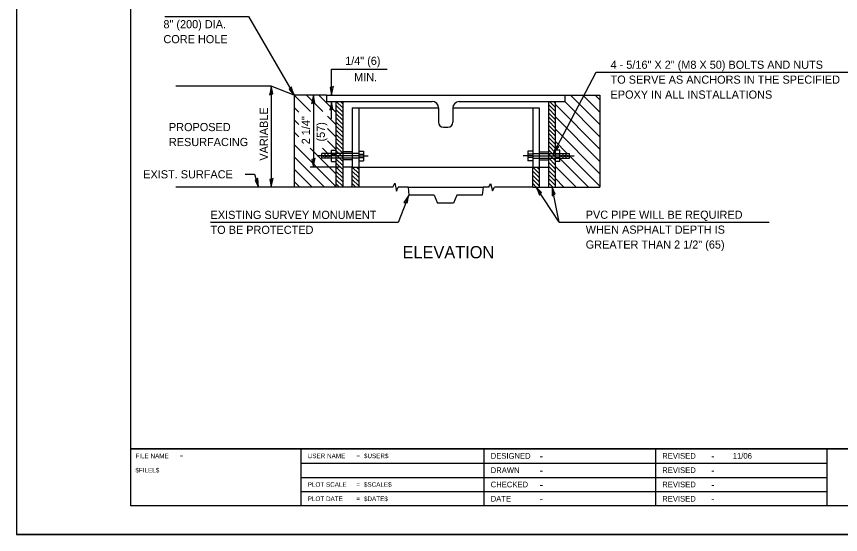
# Model space of a CAD drawing. Extents: x 99219 to 99899, y 99422 to 99862.
# Drawn here: x 99219.3 to 99507.6, y 99421.8 to 99603 of the extents above; entities that cross this region are included whole.
import ezdxf

# ---------------------------------------------------------------- set-up
doc = ezdxf.new("R2010")
doc.units = 0
for name, color, linetype in [('Design_PR_Railroad Track', 7, 'Continuous'), ('Design_PR_Roadway Dimensions', 7, 'Continuous'), ('Design_PR_Roadway Notes', 7, 'Continuous'), ('Drainage_PR_Adjustment Items', 7, 'Continuous'), ('Level 43', 7, 'Continuous'), ('Level 8', 7, 'Continuous'), ('Sheets_50 Reference Boundary', 7, 'Continuous'), ('Sheets_General Details', 7, 'Continuous'), ('Sheets_Printer Plotting Border', 7, 'Continuous'), ('Topo_Building', 7, 'Continuous'), ('Topo_NonHighway Improvements', 7, 'Continuous')]:
    doc.layers.add(name, color=color, linetype=linetype)

msp = doc.modelspace()

# ---------------------------------------------------------------- linework, layer by layer
at = {"layer": 'Design_PR_Railroad Track'}
for p, q in [((99333.45, 99571.02), (99331.21, 99573.26)), ((99333.45, 99569.58), (99331.21, 99571.82)), ((99333.45, 99572.46), (99332.65, 99573.26)), ((99407.75, 99569.85), (99405.51, 99572.09)), ((99407.75, 99568.41), (99405.51, 99570.65)), ((99407.75, 99571.28), (99405.78, 99573.26)), ((99407.75, 99572.72), (99407.22, 99573.26)), ((99333.45, 99568.14), (99331.21, 99570.38)), ((99333.45, 99566.7), (99331.21, 99568.94)), ((99407.75, 99566.97), (99405.51, 99569.21)), ((99407.75, 99565.53), (99405.51, 99567.77)), ((99333.45, 99565.26), (99331.21, 99567.5)), ((99333.45, 99563.83), (99331.21, 99566.06)), ((99407.75, 99564.09), (99405.51, 99566.33)), ((99407.75, 99562.65), (99405.51, 99564.89)), ((99333.45, 99562.39), (99331.21, 99564.62)), ((99333.45, 99560.95), (99331.21, 99563.18)), ((99407.75, 99561.21), (99405.51, 99563.45)), ((99407.75, 99559.77), (99405.51, 99562.01)), ((99333.45, 99559.51), (99331.21, 99561.74)), ((99333.45, 99558.07), (99331.21, 99560.3)), ((99407.75, 99558.33), (99405.51, 99560.57)), ((99407.75, 99556.89), (99405.51, 99559.13)), ((99333.45, 99556.63), (99331.21, 99558.86)), ((99333.45, 99555.19), (99331.21, 99557.43)), ((99407.75, 99555.45), (99405.51, 99557.69)), ((99407.75, 99554.01), (99405.51, 99556.26)), ((99333.45, 99553.75), (99331.21, 99555.99)), ((99333.45, 99552.31), (99331.21, 99554.55)), ((99407.75, 99552.57), (99405.51, 99554.82)), ((99407.75, 99551.14), (99405.51, 99553.38)), ((99333.45, 99550.87), (99331.21, 99553.11)), ((99333.45, 99549.43), (99331.21, 99551.67)), ((99339.05, 99548.06), (99336.81, 99550.3)), ((99339.05, 99549.5), (99338.25, 99550.3)), ((99402.15, 99548.07), (99399.91, 99550.3)), ((99402.15, 99549.5), (99401.35, 99550.3)), ((99407.75, 99549.7), (99405.51, 99551.94)), ((99407.75, 99548.26), (99405.51, 99550.5)), ((99333.45, 99547.99), (99331.21, 99550.23)), ((99333.45, 99546.55), (99331.21, 99548.79)), ((99333.45, 99545.12), (99331.21, 99547.35)), ((99339.05, 99546.62), (99336.81, 99548.86)), ((99339.05, 99545.18), (99336.81, 99547.42)), ((99402.15, 99546.63), (99399.91, 99548.86)), ((99402.15, 99545.19), (99399.91, 99547.42)), ((99407.75, 99546.82), (99405.51, 99549.06)), ((99407.75, 99545.38), (99405.51, 99547.62)), ((99333.45, 99543.68), (99331.21, 99545.91)), ((99332.38, 99543.3), (99331.21, 99544.47)), ((99339.05, 99543.75), (99336.81, 99545.98)), ((99338.05, 99543.3), (99336.81, 99544.54)), ((99402.15, 99543.75), (99399.91, 99545.98)), ((99401.16, 99543.3), (99399.91, 99544.54)), ((99407.75, 99543.94), (99405.51, 99546.18)), ((99406.95, 99543.3), (99405.51, 99544.74))]:
    msp.add_line(p, q, dxfattribs=at)
at = {"layer": 'Design_PR_Roadway Notes'}
for p, q in [((99271.25, 99603), (99300.48, 99603)), ((99300.48, 99603), (99316.46, 99575.5)), ((99407.19, 99555.06), (99422.08, 99583.52)), ((99422.08, 99583.52), (99522.86, 99583.52)), ((99299.35, 99547.78), (99302.66, 99547.78)), ((99302.66, 99547.78), (99304.03, 99543.3)), ((99409.14, 99531.09), (99401.16, 99543.3)), ((99409.14, 99531.09), (99406.76, 99543.3)), ((99356.55, 99540.5), (99352.89, 99530.98)), ((99352.89, 99530.98), (99287.23, 99530.98)), ((99409.14, 99531.09), (99482.69, 99531.09))]:
    msp.add_line(p, q, dxfattribs=at)
for points in [[(99315.5, 99578.37), (99315.13, 99577.88), (99314.7, 99577.52), (99315.49, 99576.65), (99316.46, 99575.5), (99315.91, 99577.01)], [(99409.12, 99557.4), (99408.5, 99557.45), (99407.97, 99557.62), (99407.65, 99556.49), (99407.19, 99555.06), (99408.18, 99556.33)], [(99303.76, 99546.32), (99303.28, 99545.92), (99302.79, 99545.68), (99303.35, 99544.65), (99304.03, 99543.3), (99303.84, 99544.9)], [(99402.26, 99540.48), (99402.61, 99540.99), (99403.01, 99541.37), (99402.18, 99542.2), (99401.16, 99543.3), (99401.78, 99541.82)], [(99406.72, 99540.27), (99407.23, 99540.62), (99407.75, 99540.81), (99407.3, 99541.89), (99406.76, 99543.3), (99406.78, 99541.69)], [(99354.9, 99537.96), (99355.52, 99537.98), (99356.07, 99537.87), (99356.26, 99539.03), (99356.55, 99540.5), (99355.71, 99539.13)]]:
    msp.add_lwpolyline(points, close=True, dxfattribs=at)
at = {"layer": 'Drainage_PR_Adjustment Items'}
for p, q in [((99322.17, 99569.78), (99316.46, 99575.5)), ((99326.49, 99569.78), (99320.78, 99575.5)), ((99331.21, 99569.38), (99325.09, 99575.5)), ((99423.43, 99565.26), (99413.19, 99575.5)), ((99423.43, 99569.57), (99417.51, 99575.5)), ((99423.43, 99573.89), (99421.83, 99575.5)), ((99318.12, 99569.51), (99316.46, 99571.18)), ((99423.43, 99556.62), (99407.75, 99572.29)), ((99423.43, 99560.94), (99411.11, 99573.25)), ((99331.21, 99565.06), (99328.18, 99568.09)), ((99423.43, 99552.3), (99407.75, 99567.97)), ((99318.12, 99565.19), (99316.46, 99566.86)), ((99318.12, 99560.87), (99316.46, 99562.54)), ((99331.21, 99560.74), (99328.18, 99563.77)), ((99423.43, 99547.98), (99407.75, 99563.65)), ((99331.21, 99556.42), (99328.18, 99559.45)), ((99412.03, 99555.06), (99407.75, 99559.33)), ((99331.21, 99543.46), (99316.46, 99558.22)), ((99331.21, 99547.78), (99322.03, 99556.96)), ((99328.25, 99555.06), (99326.35, 99556.96)), ((99327.05, 99543.3), (99316.46, 99553.9)), ((99419.46, 99543.3), (99409.43, 99553.34)), ((99423.43, 99543.66), (99412.79, 99554.3)), ((99331.21, 99552.1), (99331.05, 99552.26)), ((99415.14, 99543.3), (99407.75, 99550.69)), ((99322.73, 99543.3), (99316.46, 99549.58)), ((99318.41, 99543.3), (99316.46, 99545.26)), ((99410.82, 99543.3), (99407.75, 99546.38))]:
    msp.add_line(p, q, dxfattribs=at)
at = {"layer": 'Level 43'}
for p, q in [((99329.56, 99575.5), (99329.56, 99584.61)), ((99329.56, 99584.61), (99349.03, 99584.61)), ((99308.48, 99578.58), (99308.48, 99543.3)), ((99323.19, 99575.5), (99323.19, 99550.3)), ((99329.56, 99567.23), (99329.56, 99573.26)), ((99332.33, 99550.3), (99322.07, 99550.3))]:
    msp.add_line(p, q, dxfattribs=at)
for points in [[(99307.86, 99575.61), (99308.43, 99575.85), (99308.97, 99575.95), (99308.73, 99577.09), (99308.48, 99578.58), (99308.19, 99577)], [(99330.19, 99578.46), (99329.62, 99578.22), (99329.07, 99578.13), (99329.31, 99576.98), (99329.56, 99575.5), (99329.85, 99577.08)], [(99322.57, 99572.53), (99323.14, 99572.77), (99323.68, 99572.86), (99323.45, 99574.01), (99323.19, 99575.5), (99322.9, 99573.91)], [(99328.94, 99570.29), (99329.51, 99570.53), (99330.06, 99570.62), (99329.82, 99571.77), (99329.56, 99573.26), (99329.28, 99571.67)], [(99323.81, 99553.27), (99323.24, 99553.03), (99322.69, 99552.93), (99322.93, 99551.79), (99323.19, 99550.3), (99323.48, 99551.88)], [(99309.1, 99546.27), (99308.53, 99546.03), (99307.98, 99545.93), (99308.22, 99544.79), (99308.48, 99543.3), (99308.77, 99544.89)]]:
    msp.add_lwpolyline(points, close=True, dxfattribs=at)
at = {"layer": 'Level 8'}
for p, q in [((99308.48, 99578.58), (99275.09, 99578.58)), ((99316.46, 99575.5), (99308.48, 99578.58)), ((99327.85, 99575.5), (99316.46, 99575.5)), ((99316.46, 99575.5), (99316.46, 99543.3)), ((99327.85, 99575.5), (99411.11, 99575.5)), ((99327.85, 99575.5), (99327.85, 99573.26)), ((99411.11, 99575.5), (99411.11, 99573.26)), ((99411.11, 99575.5), (99423.43, 99575.5)), ((99423.43, 99575.5), (99423.43, 99543.3)), ((99327.85, 99573.26), (99364.75, 99573.26)), ((99331.21, 99543.3), (99331.21, 99573.26)), ((99333.45, 99573.26), (99333.45, 99543.3)), ((99366.99, 99571.02), (99366.99, 99565.98)), ((99371.97, 99571.02), (99371.97, 99565.98)), ((99374.21, 99573.25), (99411.11, 99573.25)), ((99405.51, 99543.3), (99405.51, 99573.26)), ((99407.75, 99573.26), (99407.75, 99543.3)), ((99368.67, 99564.29), (99370.29, 99564.29)), ((99329.53, 99552.26), (99329.53, 99556.18)), ((99329.53, 99556.18), (99331.21, 99556.18)), ((99409.43, 99556.18), (99407.75, 99556.18)), ((99409.43, 99552.26), (99409.43, 99556.18)), ((99329.53, 99555.06), (99326.17, 99555.06)), ((99326.17, 99553.38), (99326.17, 99555.06)), ((99329.53, 99553.38), (99326.17, 99553.38)), ((99326.73, 99553.94), (99326.73, 99554.5)), ((99327.29, 99553.38), (99327.29, 99555.06)), ((99327.85, 99553.94), (99327.85, 99554.5)), ((99328.41, 99553.38), (99328.41, 99555.06)), ((99328.97, 99553.94), (99328.97, 99554.5)), ((99329.53, 99553.38), (99329.53, 99555.06)), ((99329.53, 99554.87), (99331.21, 99554.87)), ((99329.53, 99553.57), (99331.21, 99553.57)), ((99331.21, 99553.94), (99331.21, 99554.5)), ((99336.81, 99555.62), (99333.45, 99555.62)), ((99402.15, 99555.62), (99405.51, 99555.62)), ((99409.43, 99554.87), (99407.75, 99554.87)), ((99407.75, 99553.94), (99407.75, 99554.5)), ((99409.43, 99553.57), (99407.75, 99553.57)), ((99409.43, 99555.06), (99412.79, 99555.06)), ((99409.43, 99553.38), (99409.43, 99555.06)), ((99409.43, 99553.38), (99412.79, 99553.38)), ((99409.99, 99553.94), (99409.99, 99554.5)), ((99410.55, 99553.38), (99410.55, 99555.06)), ((99411.11, 99553.94), (99411.11, 99554.5)), ((99411.67, 99553.38), (99411.67, 99555.06)), ((99412.23, 99553.94), (99412.23, 99554.5)), ((99412.79, 99553.38), (99412.79, 99555.06)), ((99329.53, 99552.26), (99331.21, 99552.26)), ((99336.81, 99552.82), (99333.45, 99552.82)), ((99336.81, 99550.3), (99333.45, 99550.3)), ((99336.81, 99543.3), (99336.81, 99550.3)), ((99336.81, 99550.3), (99339.05, 99550.3)), ((99339.05, 99550.3), (99399.91, 99550.3)), ((99339.05, 99550.3), (99339.05, 99543.3)), ((99399.91, 99543.3), (99399.91, 99550.3)), ((99399.91, 99550.3), (99402.15, 99550.3)), ((99402.15, 99552.82), (99405.51, 99552.82)), ((99402.15, 99550.3), (99405.51, 99550.3)), ((99402.15, 99550.3), (99402.15, 99543.3)), ((99409.43, 99552.26), (99407.75, 99552.26)), ((99316.46, 99543.3), (99275.09, 99543.3)), ((99339.05, 99543.3), (99316.46, 99543.3)), ((99351.04, 99543.3), (99339.05, 99543.3)), ((99356.31, 99543.3), (99352.83, 99543.3)), ((99356.31, 99543.3), (99356.55, 99540.5)), ((99356.31, 99543.3), (99382.64, 99543.3)), ((99382.64, 99543.3), (99382.3, 99540.5)), ((99384.58, 99543.3), (99382.64, 99543.3)), ((99399.91, 99543.3), (99386.55, 99543.3)), ((99399.91, 99543.3), (99423.43, 99543.3)), ((99365.51, 99540.5), (99356.55, 99540.5)), ((99365.51, 99540.5), (99366.63, 99537.7)), ((99373.35, 99540.5), (99372.23, 99537.7)), ((99382.3, 99540.5), (99373.35, 99540.5)), ((99372.23, 99537.7), (99366.63, 99537.7))]:
    msp.add_line(p, q, dxfattribs=at)
for points in [[(99351.04, 99543.3), (99351.7, 99544.69), (99352.31, 99541.86), (99352.83, 99543.3)], [(99384.58, 99543.3), (99385.11, 99544.61), (99385.89, 99542.03), (99386.55, 99543.3)]]:
    msp.add_lwpolyline(points, dxfattribs=at)
for centre, radius, start, end in [((99364.75, 99571.02), 2.24, 0, 90), ((99374.21, 99571.01), 2.24, 90, 180), ((99368.67, 99565.98), 1.68, 180, 270), ((99370.29, 99565.98), 1.68, 270, 0)]:
    msp.add_arc(centre, radius, start, end, dxfattribs=at)
at = {"layer": 'Sheets_50 Reference Boundary'}
msp.add_lwpolyline([(99259.35, 99851.78), (99889.35, 99851.78), (99889.35, 99451.78), (99259.35, 99451.78)], close=True, dxfattribs=at)
at = {"layer": 'Sheets_General Details'}
for p, q in [((99219.35, 99861.78), (99219.35, 99421.78)), ((99259.35, 99451.78), (99889.35, 99451.78)), ((99318.83, 99451.78), (99318.83, 99431.78)), ((99382.83, 99451.78), (99382.83, 99431.78)), ((99442.83, 99451.78), (99442.83, 99431.78)), ((99502.83, 99451.78), (99502.83, 99431.78)), ((99318.83, 99446.78), (99502.83, 99446.78)), ((99318.83, 99441.78), (99502.83, 99441.78)), ((99318.83, 99436.78), (99502.83, 99436.78)), ((99899.35, 99421.78), (99219.35, 99421.78))]:
    msp.add_line(p, q, dxfattribs=at)
msp.add_lwpolyline([(99259.35, 99851.78), (99889.35, 99851.78), (99889.35, 99431.78), (99259.35, 99431.78)], close=True, dxfattribs=at)
at = {"layer": 'Sheets_Printer Plotting Border'}
msp.add_lwpolyline([(99219.35, 99421.78), (99899.35, 99421.78), (99899.35, 99861.78), (99219.35, 99861.78)], close=True, dxfattribs=at)
at = {"layer": 'Topo_Building'}
for p, q in [((99333.45, 99554.22), (99324.49, 99554.22)), ((99339.05, 99554.22), (99333.45, 99554.22)), ((99339.05, 99554.22), (99342.41, 99554.22)), ((99399.91, 99554.22), (99396.55, 99554.22)), ((99399.91, 99554.22), (99405.51, 99554.22)), ((99405.51, 99554.22), (99414.47, 99554.22))]:
    msp.add_line(p, q, dxfattribs=at)
at = {"layer": 'Topo_NonHighway Improvements'}
for p, q in [((99336.81, 99571.02), (99336.81, 99550.3)), ((99336.81, 99571.02), (99366.99, 99571.02)), ((99339.05, 99571.02), (99339.05, 99550.3)), ((99371.97, 99571.02), (99402.15, 99571.02)), ((99399.91, 99571.02), (99399.91, 99550.3)), ((99402.15, 99571.02), (99402.15, 99550.3)), ((99339.05, 99555.06), (99329.53, 99555.06)), ((99339.05, 99553.38), (99329.53, 99553.38)), ((99339.05, 99555.9), (99340.73, 99555.9)), ((99339.05, 99554.78), (99340.73, 99554.78)), ((99339.05, 99553.66), (99340.73, 99553.66)), ((99340.73, 99555.9), (99340.73, 99552.54)), ((99398.23, 99555.9), (99398.23, 99552.54)), ((99399.91, 99555.9), (99398.23, 99555.9)), ((99399.91, 99554.78), (99398.23, 99554.78)), ((99399.91, 99553.66), (99398.23, 99553.66)), ((99399.91, 99555.06), (99409.43, 99555.06)), ((99399.91, 99553.38), (99409.43, 99553.38)), ((99339.05, 99552.54), (99340.73, 99552.54)), ((99399.91, 99552.54), (99398.23, 99552.54))]:
    msp.add_line(p, q, dxfattribs=at)

# ---------------------------------------------------------------- texts
at = {"layer": 'Design_PR_Roadway Dimensions'}
for s, rotation, p in [('1/4" (6)', 360, (99334.31, 99586.04)), ('MIN.', 360, (99337.45, 99580.34)), ('VARIABLE', 90, (99307.29, 99552.56)), ('2 1/4"', 90, (99322, 99558.28)), ('(57)', 90, (99327.23, 99559.26))]:
    msp.add_text(s, height=2.85, rotation=rotation, dxfattribs=at).set_placement(p)
at = {"layer": 'Design_PR_Roadway Notes'}
for s, height, p in [('8" (200) DIA.', 2.85, (99270.75, 99598.87)), ('CORE HOLE', 2.85, (99270.75, 99593.65)), ('4 - 5/16" X 2" (M8 X 50) BOLTS AND NUTS', 2.85, (99427.16, 99584.7)), ('TO SERVE AS ANCHORS IN THE SPECIFIED', 2.85, (99427.16, 99579.48)), ('EPOXY IN ALL INSTALLATIONS', 2.85, (99427.16, 99574.25)), ('PROPOSED', 2.85, (99272.67, 99562.89)), ('RESURFACING', 2.85, (99272.67, 99557.66)), ('EXIST. SURFACE', 2.85, (99263.69, 99546.36)), ('EXISTING SURVEY MONUMENT', 2.85, (99287.23, 99532.17)), ('PVC PIPE WILL BE REQUIRED', 2.85, (99418.47, 99532.23)), ('TO BE PROTECTED', 2.85, (99287.23, 99526.95)), ('WHEN ASPHALT DEPTH IS', 2.85, (99418.47, 99527.01)), ('GREATER THAN 2 1/2" (65)', 2.85, (99418.47, 99521.78)), ('ELEVATION', 4.275, (99354.39, 99518.4))]:
    msp.add_text(s, height=height, dxfattribs=at).set_placement(p)
at = {"layer": 'Sheets_General Details'}
for s, p in [('FILE NAME', (99260.95, 99448.48)), ('=', (99276.39, 99448.48)), ('USER NAME', (99321.23, 99448.48)), ('=', (99338.19, 99448.48)), ('$USER$', (99340.88, 99448.48)), ('$FILEL$', (99260.95, 99443.48)), ('PLOT SCALE', (99321.23, 99438.48)), ('=', (99338.19, 99438.48)), ('$SCALE$', (99340.88, 99438.48)), ('PLOT DATE', (99321.23, 99433.48)), ('$DATE$', (99340.88, 99433.48)), ('=', (99338.19, 99433.48))]:
    msp.add_text(s, height=1.6, rotation=360, dxfattribs=at).set_placement(p)
for s, height, p in [('DESIGNED', 2, (99385.23, 99448.28)), ('REVISED', 2, (99445.23, 99448.28)), ('11/06', 2, (99469.91, 99448.28)), ('-', 2.8, (99402.31, 99447.88)), ('-', 2.8, (99462.31, 99447.88)), ('DRAWN', 2, (99385.23, 99443.28)), ('-', 2.8, (99402.31, 99442.88)), ('REVISED', 2, (99445.23, 99443.28)), ('-', 2.8, (99462.31, 99442.88)), ('CHECKED', 2, (99385.23, 99438.28)), ('-', 2.8, (99402.31, 99437.88)), ('REVISED', 2, (99445.23, 99438.28)), ('-', 2.8, (99462.31, 99437.88)), ('DATE', 2, (99385.23, 99433.28)), ('REVISED', 2, (99445.23, 99433.28)), ('-', 2.8, (99402.31, 99432.88)), ('-', 2.8, (99462.31, 99432.88))]:
    msp.add_text(s, height=height, dxfattribs=at).set_placement(p)

doc.saveas('drawing.dxf')
